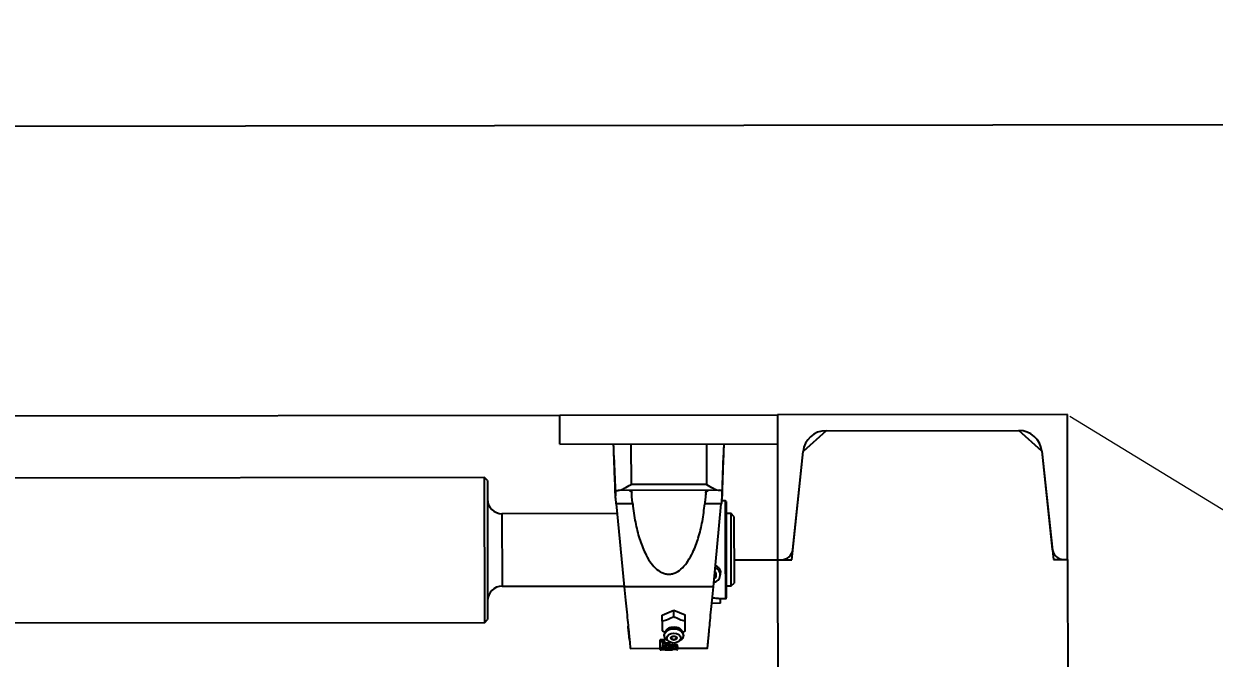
# Model space of a CAD drawing. Header units: feet. Extents: x -99009 to 3252343, y -11094690 to 9035152.
# Drawn here: x 2515869.7 to 2516280.2, y -1991123 to -1990904.2 of the extents above; entities that cross this region are included whole.
import ezdxf

# ---------------------------------------------------------------- set-up
doc = ezdxf.new("R2010")
doc.units = ezdxf.units.FT
doc.header["$PDSIZE"] = -1
for name, color, linetype in [('1', 1, 'Continuous'), ('JOB', 4, 'Continuous'), ('K-LINE', 7, 'Continuous')]:
    doc.layers.add(name, color=color, linetype=linetype)
doc.styles.get("Standard").update_dxf_attribs({"font": 'GOTHICB.TTF'})
doc.dimstyles.new('LGB VVP', dxfattribs={"dimtxt": 3, "dimasz": 3, "dimexe": 1, "dimexo": 1, "dimgap": 1, "dimtad": 1, "dimtoh": 1, "dimdec": 4, "dimzin": 12, "dimdsep": 46, "dimtxsty": 'Standard', "dimcen": 0, "dimclrd": 2, "dimclre": 1, "dimclrt": 3, "dimadec": 0, "dimazin": 3, "dimtfac": 1, "dimtdec": 4, "dimtofl": 0, "dimtmove": 0, "dimatfit": 3, "dimfxl": 1, "dimtolj": 1, "dimtzin": 0, "dimlwd": 13, "dimlwe": 13, "dimarcsym": 0})

# ---------------------------------------------------------------- blocks, each defined once
blk = doc.blocks.new('furnace')
at = {"layer": 'K-LINE', "color": 7, "linetype": 'Continuous', "lineweight": 25}
for p, q in [((120250.71, 49904.19), (120200.71, 49904.19)), ((120200.71, 49904.19), (120200.71, 49804.19)), ((120250.71, 49899.3), (120250.71, 49904.19)), ((120250.71, 49904.19), (120384.42, 49904.19)), ((120250.71, 49902.9), (120250.71, 49904.19)), ((120213.38, 49895.37), (120250.71, 49899.3)), ((120213.38, 49895.37), (120247.13, 49898.92)), ((120213.38, 49895.37), (120206.21, 49887.42)), ((120206.21, 49820.97), (120206.21, 49887.42)), ((120206.21, 49820.97), (120213.38, 49813.02)), ((120250.71, 49809.09), (120213.38, 49813.02)), ((120247.13, 49809.47), (120213.38, 49813.02)), ((120250.71, 49804.19), (120250.71, 49809.09)), ((120200.71, 49804.19), (120250.71, 49804.19)), ((120200.71, 49729.19), (120200.71, 49804.19)), ((120210.71, 49729.19), (120210.71, 49804.19)), ((120250.71, 49804.19), (120250.71, 49805.49)), ((120250.71, 49804.19), (120384.96, 49804.19)), ((120250.71, 49789.19), (120250.71, 49804.19)), ((120235.71, 49789.19), (120234.71, 49788.19)), ((120234.71, 49788.19), (120234.71, 49786.49)), ((120258.67, 49788.19), (120234.71, 49788.19)), ((120235.71, 49789.19), (120257.76, 49789.19)), ((120257.76, 49789.19), (120258.71, 49789.19)), ((120259.71, 49788.19), (120258.67, 49788.19)), ((120259.71, 49788.19), (120258.71, 49789.19)), ((120259.71, 49786.49), (120259.71, 49788.19)), ((120228.55, 49785.07), (120214.65, 49785.56)), ((120226.71, 49784.17), (120226.71, 49785.14)), ((120226.71, 49784.17), (120226.71, 49749.22)), ((120230.34, 49786.19), (120230.34, 49784.9)), ((120230.34, 49786.19), (120247.21, 49786.19)), ((120230.64, 49786.49), (120263.78, 49786.49)), ((120231.4, 49784.8), (120231.4, 49779.12)), ((120259.97, 49782.05), (120231.4, 49784.8)), ((120247.21, 49786.19), (120264.08, 49786.19)), ((120255.13, 49782.99), (120254.9, 49782.53)), ((120255.9, 49784.49), (120255.13, 49784.49)), ((120256.66, 49782.99), (120255.13, 49782.99)), ((120255.89, 49782.99), (120256.17, 49782.41)), ((120257, 49782.33), (120256.66, 49782.99)), ((120264.08, 49784.47), (120264.08, 49786.19)), ((120265.71, 49784.49), (120264.08, 49784.49)), ((120265.71, 49784.49), (120265.71, 49781.49)), ((120210.71, 49779.69), (120224.71, 49779.69)), ((120224.71, 49779.69), (120224.71, 49753.69)), ((120226.84, 49780.25), (120226.71, 49780.25)), ((120226.71, 49779.46), (120227.68, 49779.46)), ((120259.97, 49782.05), (120259.97, 49751.34)), ((120281.21, 49769.69), (120281.21, 49780)), ((120268.1, 49768.39), (120269.72, 49772.36)), ((120271.89, 49772.36), (120269.72, 49772.36)), ((120275.6, 49771.46), (120275.14, 49772.35)), ((120278.88, 49770.11), (120278.42, 49770.74)), ((120269.72, 49764.42), (120268.1, 49768.39)), ((120270.27, 49768.39), (120268.1, 49768.39)), ((120277.3, 49769.23), (120277.51, 49769.28)), ((120278.42, 49766.05), (120278.88, 49766.68)), ((120279.38, 49766.9), (120279.38, 49765.74)), ((120279.9, 49766.9), (120279.38, 49766.9)), ((120279.96, 49767.07), (120279.43, 49767.07)), ((120279.9, 49765.74), (120279.9, 49766.9)), ((120279.96, 49767.07), (120280.32, 49767.07)), ((120280.06, 49769.6), (120280.06, 49767.61)), ((120280.58, 49769.6), (120280.06, 49769.6)), ((120280.58, 49767.61), (120280.06, 49767.61)), ((120280.6, 49769.69), (120280.09, 49769.69)), ((120280.62, 49767.44), (120280.1, 49767.44)), ((120280.25, 49767.35), (120280.25, 49767.07)), ((120280.77, 49767.35), (120280.25, 49767.35)), ((120280.37, 49766.9), (120280.37, 49766.86)), ((120280.77, 49766.86), (120280.37, 49766.86)), ((120280.42, 49766.69), (120280.73, 49766.69)), ((120280.58, 49767.61), (120280.58, 49769.6)), ((120280.6, 49769.69), (120281.18, 49769.69)), ((120280.74, 49767.44), (120280.62, 49767.44)), ((120280.77, 49766.86), (120280.77, 49767.35)), ((120281.63, 49767.29), (120281.15, 49767.29)), ((120281.15, 49767.28), (120281.15, 49766.11)), ((120281.15, 49766.9), (120281.19, 49766.12)), ((120281.39, 49769.69), (120281.18, 49769.69)), ((120281.18, 49767.44), (120281.18, 49767.44)), ((120281.39, 49767.44), (120281.18, 49767.44)), ((120281.21, 49769.53), (120281.21, 49768.85)), ((120281.35, 49769.38), (120281.21, 49769.38)), ((120281.21, 49768.85), (120281.35, 49768.85)), ((120281.35, 49768.6), (120281.21, 49768.6)), ((120281.21, 49768.6), (120281.21, 49767.61)), ((120281.35, 49767.75), (120281.21, 49767.75)), ((120281.35, 49768.85), (120281.35, 49769.38)), ((120281.35, 49767.75), (120281.35, 49768.6)), ((120281.39, 49769.69), (120281.66, 49769.69)), ((120281.6, 49767.44), (120281.39, 49767.44)), ((120281.69, 49766.12), (120281.63, 49767.29)), ((120281.67, 49769.6), (120281.69, 49767.92)), ((120281.71, 49765.37), (120281.71, 49767.92)), ((120271.89, 49764.42), (120269.72, 49764.42)), ((120275.14, 49764.44), (120275.6, 49765.33)), ((120278.32, 49765.1), (120278.32, 49763.79)), ((120278.87, 49765.1), (120278.32, 49765.1)), ((120278.87, 49763.79), (120278.32, 49763.79)), ((120278.91, 49765.2), (120278.37, 49765.2)), ((120278.91, 49763.7), (120278.37, 49763.7)), ((120278.87, 49763.79), (120278.87, 49765.1)), ((120278.91, 49765.2), (120279.38, 49765.2)), ((120281.2, 49763.7), (120278.91, 49763.7)), ((120279.9, 49765.74), (120279.38, 49765.74)), ((120279.42, 49765.1), (120279.42, 49764.54)), ((120279.96, 49765.57), (120279.43, 49765.57)), ((120279.45, 49764.45), (120280.74, 49764.45)), ((120280.32, 49765.57), (120279.96, 49765.57)), ((120280.25, 49765.57), (120280.25, 49764.54)), ((120280.77, 49764.54), (120280.25, 49764.54)), ((120280.37, 49765.78), (120280.37, 49765.74)), ((120280.77, 49765.78), (120280.37, 49765.78)), ((120280.73, 49765.95), (120280.42, 49765.95)), ((120280.77, 49764.54), (120280.77, 49765.78)), ((120281.18, 49765.95), (120281.18, 49765.95)), ((120281.69, 49766.12), (120281.19, 49766.12)), ((120281.49, 49763.7), (120281.2, 49763.7)), ((120281.21, 49765.78), (120281.21, 49763.79)), ((120281.69, 49765.69), (120281.21, 49765.69)), ((120281.21, 49765.2), (120281.21, 49765.37)), ((120281.67, 49765.29), (120281.21, 49765.29)), ((120281.49, 49765.2), (120281.21, 49765.2)), ((120281.45, 49764.89), (120281.21, 49764.89)), ((120281.45, 49764), (120281.21, 49764)), ((120281.21, 49753.39), (120281.21, 49763.7)), ((120281.45, 49764), (120281.45, 49764.89)), ((120281.49, 49765.2), (120281.66, 49765.2)), ((120281.66, 49763.7), (120281.49, 49763.7)), ((120281.67, 49765.29), (120281.69, 49765.69)), ((120281.69, 49765.37), (120281.68, 49763.86)), ((120227.68, 49753.93), (120226.71, 49753.93)), ((120231.4, 49754.27), (120231.4, 49748.59)), ((120210.71, 49753.69), (120224.71, 49753.69)), ((120226.84, 49753.14), (120226.71, 49753.14)), ((120231.4, 49748.59), (120259.97, 49751.34)), ((120259.71, 49709.19), (120259.71, 49751.32)), ((120214.65, 49747.83), (120228.55, 49748.32)), ((120226.71, 49748.25), (120226.71, 49749.22)), ((120234.71, 49748.91), (120234.71, 49709.19)), ((120200.71, 48829.19), (120200.71, 49729.19)), ((120210.71, 49729.19), (120200.71, 49729.19)), ((120234.71, 49709.19), (120258.67, 49709.19)), ((120258.67, 49709.19), (120259.71, 49709.19)), ((120223.21, 49704.19), (120222.21, 49703.19)), ((120222.21, 49703.19), (120222.21, 48855.19)), ((120270.13, 49703.19), (120222.21, 49703.19)), ((120223.21, 49704.19), (120269.22, 49704.19)), ((120269.22, 49704.19), (120271.21, 49704.19)), ((120272.21, 49703.19), (120270.13, 49703.19)), ((120272.21, 49703.19), (120271.21, 49704.19)), ((120272.21, 48855.19), (120272.21, 49703.19))]:
    blk.add_line(p, q, dxfattribs=at)
at = {"layer": 'K-LINE', "color": 7, "linetype": 'Continuous', "lineweight": 25, "flags": 128}
for points in [[(120278.42, 49766.05), (120278.07, 49765.65), (120277.37, 49765.21), (120276.61, 49765.12), (120275.86, 49765.39), (120275.23, 49765.98), (120274.76, 49766.83), (120274.51, 49767.85), (120274.51, 49768.94), (120274.76, 49769.96), (120275.23, 49770.81), (120275.86, 49771.4), (120276.61, 49771.67), (120277.37, 49771.58), (120278.07, 49771.14), (120278.42, 49770.74)], [(120279.39, 49768.39), (120279.26, 49767.48), (120278.89, 49766.7), (120278.34, 49766.18), (120277.69, 49765.99), (120277.04, 49766.18), (120276.49, 49766.7), (120276.12, 49767.48), (120275.99, 49768.39), (120276.12, 49769.31), (120276.49, 49770.09), (120277.04, 49770.61), (120277.69, 49770.79), (120278.34, 49770.61), (120278.89, 49770.09), (120279.26, 49769.31), (120279.39, 49768.39)], [(120276.98, 49768.39), (120277.04, 49768.78), (120277.19, 49769.1), (120277.42, 49769.32), (120277.69, 49769.39), (120277.96, 49769.32), (120278.19, 49769.1), (120278.34, 49768.78), (120278.4, 49768.39), (120278.34, 49768.01), (120278.19, 49767.69), (120277.96, 49767.47), (120277.69, 49767.39), (120277.42, 49767.47), (120277.19, 49767.69), (120277.04, 49768.01), (120276.98, 49768.39)]]:
    blk.add_lwpolyline(points, dxfattribs=at)
at = {"layer": 'K-LINE', "color": 7, "linetype": 'Continuous', "lineweight": 25}
for centre, radius, start, end in [((120246.71, 49902.9), 4, 276, 0), ((120214.21, 49887.42), 8, 96, 180), ((120214.21, 49820.97), 8, 180, 264), ((120246.71, 49805.49), 4, 0, 84), ((120230.64, 49786.19), 0.3, 90, 180), ((120255.91, 49781.87), 2.58, 7.6335, 161.8174), ((120263.78, 49786.19), 0.3, 0, 90), ((120273.92, 49769.88), 3.2, 129.0774, 129.3857), ((120273.11, 49769.88), 3.2, 50.6143, 50.9226), ((120276.75, 49768.39), 6.47, 179.9036, 180.0964), ((120277.51, 49768.05), 0.532, 247.0168, 330.8635), ((120277.46, 49768.69), 0.595, 31.3824, 85.3272), ((120277.3, 49768.51), 0.929, 352.9379, 70.9582), ((120277.3, 49768.28), 0.929, 289.0418, 7.0621), ((120277.05, 49768.39), 1.1, 326.6858, 33.3142), ((120273.92, 49766.91), 3.2, 230.6143, 230.9226), ((120273.11, 49766.91), 3.2, 309.0774, 309.3857), ((120229.71, 49709.19), 5, 270, 0), ((120264.71, 49709.19), 5, 180, 270)]:
    blk.add_arc(centre, radius, start, end, dxfattribs=at)
for points, knots in [([(120210.71, 49785.69), (120210.71, 49785.69), (120210.72, 49785.69), (120210.77, 49785.69), (120210.89, 49785.69), (120211.47, 49785.67), (120212.62, 49785.63), (120214.73, 49785.55), (120217.89, 49785.44), (120222.05, 49785.3), (120225.15, 49785.19), (120226.71, 49785.14)], [0, 0, 0, 0, 0.004493, 0.00878, 0.017736, 0.037073, 0.12854, 0.234637, 0.43079, 0.712403, 1, 1, 1, 1]), ([(120224.71, 49779.69), (120225.18, 49780.5), (120225.87, 49781.71), (120226.57, 49783.22), (120226.67, 49783.86), (120226.71, 49784.17)], [0, 0, 0, 0, 0.508911, 0.762485, 1, 1, 1, 1]), ([(120226.71, 49785.14), (120226.8, 49785.13), (120226.97, 49785.13), (120228.02, 49785.09), (120228.55, 49785.07)], [0, 0, 0, 0, 0.499999, 1, 1, 1, 1]), ([(120228.55, 49785.07), (120228.97, 49785.03), (120229.8, 49784.95), (120230.86, 49784.85), (120231.4, 49784.8)], [0, 0, 0, 0, 0.499639, 1, 1, 1, 1]), ([(120252.66, 49782.75), (120252.75, 49782.95), (120252.98, 49783.47), (120253.55, 49783.97), (120254.17, 49784.32), (120254.67, 49784.49), (120255, 49784.47), (120255.13, 49784.47)], [0, 0, 0, 0, 0.197456, 0.499371, 0.667705, 0.872372, 1, 1, 1, 1]), ([(120263.81, 49781.49), (120263.82, 49781.83), (120263.83, 49782.49), (120263.92, 49783.38), (120264, 49783.97), (120264.05, 49784.32), (120264.08, 49784.49), (120264.08, 49784.47), (120264.08, 49784.47)], [0, 0, 0, 0, 0.210395, 0.420799, 0.638703, 0.760195, 0.907912, 1, 1, 1, 1]), ([(120227.68, 49779.46), (120227.49, 49779.49), (120227.2, 49779.52), (120226.96, 49779.85), (120226.88, 49780.12), (120226.84, 49780.25)], [0, 0, 0, 0, 0.481323, 0.734172, 1, 1, 1, 1]), ([(120227.68, 49779.46), (120228.16, 49779.44), (120229.12, 49779.39), (120230.64, 49779.21), (120231.4, 49779.12)], [0, 0, 0, 0, 0.499119, 1, 1, 1, 1]), ([(120255.64, 49766.69), (120255.61, 49767.11), (120255.55, 49767.96), (120254.91, 49769.64), (120253.45, 49771.55), (120251.02, 49773.45), (120247.58, 49775.34), (120242.98, 49777.04), (120237.38, 49778.4), (120233.41, 49778.88), (120231.4, 49779.12)], [0, 0, 0, 0, 0.040311, 0.082472, 0.175061, 0.277569, 0.396357, 0.58024, 0.78695, 1, 1, 1, 1]), ([(120281.2, 49780), (120281.2, 49780), (120281.33, 49779.99), (120280.89, 49780.03), (120279.85, 49780.13), (120278.04, 49780.31), (120275.59, 49780.54), (120272.52, 49780.84), (120268.84, 49781.19), (120264.66, 49781.59), (120261.54, 49781.9), (120259.97, 49782.05)], [0, 0, 0, 0, 0.004001, 0.127839, 0.250541, 0.372824, 0.495404, 0.618989, 0.744286, 0.871835, 1, 1, 1, 1]), ([(120271.89, 49772.35), (120271.72, 49771.7), (120271.38, 49770.38), (120270.64, 49769.06), (120270.28, 49768.41)], [0, 0, 0, 0, 0.499999, 1, 1, 1, 1]), ([(120271.89, 49772.35), (120271.89, 49772.36), (120271.89, 49772.36), (120271.89, 49772.36), (120271.89, 49772.36), (120271.89, 49772.36)], [0, 0, 0, 0, 0.497341, 0.755043, 1, 1, 1, 1]), ([(120271.89, 49772.36), (120271.89, 49772.36), (120271.89, 49772.36), (120271.9, 49772.36), (120271.9, 49772.36), (120271.9, 49772.36)], [0, 0, 0, 0, 0.243869, 0.500912, 1, 1, 1, 1]), ([(120275.13, 49772.36), (120274.69, 49772.36), (120273.81, 49772.36), (120272.54, 49772.36), (120271.9, 49772.36)], [0, 0, 0, 0, 0.500907, 1, 1, 1, 1]), ([(120273.83, 49768.39), (120273.87, 49768.79), (120273.93, 49769.59), (120274.36, 49770.53), (120274.76, 49770.86), (120274.92, 49770.99)], [0, 0, 0, 0, 0.3774719, 0.7549439, 1, 1, 1, 1]), ([(120274.43, 49768.39), (120274.46, 49768.83), (120274.53, 49769.69), (120275.07, 49770.79), (120275.84, 49771.53), (120276.76, 49771.77), (120277.61, 49771.58), (120278.03, 49771.12), (120278.2, 49770.92)], [0, 0, 0, 0, 0.174631, 0.349263, 0.523894, 0.698525, 0.873157, 1, 1, 1, 1]), ([(120276.9, 49771.69), (120276.71, 49771.69), (120276.33, 49771.7), (120275.77, 49771.56), (120275.26, 49771.32), (120274.96, 49771.08), (120274.81, 49770.96)], [0, 0, 0, 0, 0.255009, 0.507528, 0.75622, 1, 1, 1, 1]), ([(120275.13, 49772.36), (120275.13, 49772.36), (120275.13, 49772.36), (120275.14, 49772.36), (120275.14, 49772.36), (120275.14, 49772.35)], [0, 0, 0, 0, 0.2436, 0.5001, 1, 1, 1, 1]), ([(120231.4, 49754.27), (120233.51, 49754.53), (120237.57, 49755.02), (120243.24, 49756.43), (120247.76, 49758.13), (120251.15, 49760.02), (120253.53, 49761.93), (120254.95, 49763.83), (120255.56, 49765.47), (120255.61, 49766.3), (120255.64, 49766.69)], [0, 0, 0, 0, 0.224061, 0.429487, 0.61047, 0.727037, 0.829715, 0.919968, 0.961173, 1, 1, 1, 1]), ([(120270.27, 49768.39), (120270.27, 49768.4), (120270.27, 49768.4), (120270.27, 49768.4), (120270.28, 49768.4), (120270.28, 49768.41)], [0, 0, 0, 0, 0.2435995, 0.5000998, 1, 1, 1, 1]), ([(120270.28, 49768.38), (120270.28, 49768.39), (120270.27, 49768.39), (120270.27, 49768.39), (120270.27, 49768.39), (120270.27, 49768.39)], [0, 0, 0, 0, 0.497341, 0.755043, 1, 1, 1, 1]), ([(120270.28, 49768.38), (120270.64, 49767.73), (120271.38, 49766.41), (120271.72, 49765.09), (120271.89, 49764.44)], [0, 0, 0, 0, 0.500001, 1, 1, 1, 1]), ([(120274.93, 49765.79), (120274.77, 49765.92), (120274.36, 49766.25), (120273.93, 49767.2), (120273.87, 49768), (120273.83, 49768.39)], [0, 0, 0, 0, 0.2500237, 0.6250119, 1, 1, 1, 1]), ([(120277.8, 49765.48), (120277.75, 49765.43), (120277.45, 49765.14), (120276.75, 49765.03), (120275.85, 49765.26), (120275.07, 49766), (120274.53, 49767.1), (120274.46, 49767.96), (120274.43, 49768.39)], [0, 0, 0, 0, 0.036357, 0.229086, 0.421814, 0.614543, 0.807271, 1, 1, 1, 1]), ([(120279.43, 49767.07), (120279.43, 49767.07), (120279.41, 49767.06), (120279.39, 49767.03), (120279.38, 49766.98), (120279.38, 49766.94), (120279.38, 49766.92), (120279.38, 49766.9)], [0, 0, 0, 0, 0.252586, 0.499148, 0.745139, 0.87099, 1, 1, 1, 1]), ([(120279.9, 49766.9), (120279.9, 49766.92), (120279.9, 49766.94), (120279.91, 49766.98), (120279.92, 49767.03), (120279.94, 49767.06), (120279.95, 49767.07), (120279.96, 49767.07)], [0, 0, 0, 0, 0.128855, 0.254523, 0.500191, 0.746735, 1, 1, 1, 1]), ([(120280.09, 49769.69), (120280.08, 49769.69), (120280.08, 49769.69), (120280.07, 49769.67), (120280.06, 49769.64), (120280.06, 49769.62), (120280.06, 49769.6), (120280.06, 49769.6)], [0, 0, 0, 0, 0.253315, 0.499074, 0.744562, 0.870558, 1, 1, 1, 1]), ([(120280.06, 49767.61), (120280.06, 49767.6), (120280.06, 49767.58), (120280.06, 49767.53), (120280.07, 49767.49), (120280.09, 49767.45), (120280.1, 49767.45), (120280.1, 49767.44)], [0, 0, 0, 0, 0.129218, 0.255002, 0.50021, 0.746044, 1, 1, 1, 1]), ([(120280.25, 49767.35), (120280.25, 49767.36), (120280.25, 49767.38), (120280.25, 49767.41), (120280.24, 49767.43), (120280.24, 49767.44), (120280.23, 49767.44), (120280.23, 49767.44)], [0, 0, 0, 0, 0.195166, 0.401363, 0.639282, 0.774397, 1, 1, 1, 1]), ([(120280.32, 49767.07), (120280.33, 49767.07), (120280.34, 49767.06), (120280.36, 49767.03), (120280.37, 49766.98), (120280.37, 49766.94), (120280.37, 49766.92), (120280.37, 49766.9)], [0, 0, 0, 0, 0.25322, 0.499088, 0.744615, 0.87059, 1, 1, 1, 1]), ([(120280.42, 49766.69), (120280.42, 49766.69), (120280.41, 49766.7), (120280.4, 49766.7), (120280.39, 49766.72), (120280.38, 49766.76), (120280.37, 49766.81), (120280.37, 49766.84), (120280.37, 49766.86)], [0, 0, 0, 0, 0.057632, 0.239218, 0.377926, 0.595886, 0.798866, 1, 1, 1, 1]), ([(120280.58, 49769.6), (120280.58, 49769.6), (120280.58, 49769.62), (120280.58, 49769.64), (120280.58, 49769.67), (120280.59, 49769.69), (120280.6, 49769.69), (120280.6, 49769.69)], [0, 0, 0, 0, 0.129251, 0.255044, 0.500211, 0.74599, 1, 1, 1, 1]), ([(120280.62, 49767.44), (120280.62, 49767.45), (120280.6, 49767.45), (120280.59, 49767.49), (120280.58, 49767.53), (120280.58, 49767.58), (120280.58, 49767.6), (120280.58, 49767.61)], [0, 0, 0, 0, 0.25333, 0.499071, 0.744556, 0.870555, 1, 1, 1, 1]), ([(120280.77, 49766.86), (120280.77, 49766.84), (120280.76, 49766.8), (120280.76, 49766.75), (120280.75, 49766.72), (120280.74, 49766.71), (120280.74, 49766.7), (120280.73, 49766.7), (120280.73, 49766.69), (120280.73, 49766.69), (120280.73, 49766.69)], [0, 0, 0, 0, 0.2111069, 0.4224134, 0.6423672, 0.7671875, 0.8554604, 0.9103292, 0.9404401, 1, 1, 1, 1]), ([(120280.74, 49767.44), (120280.74, 49767.44), (120280.75, 49767.44), (120280.75, 49767.44), (120280.76, 49767.43), (120280.76, 49767.41), (120280.77, 49767.38), (120280.77, 49767.36), (120280.77, 49767.35)], [0, 0, 0, 0, 0.057179, 0.237955, 0.376223, 0.594509, 0.798226, 1, 1, 1, 1]), ([(120281.15, 49767.28), (120281.15, 49767.3), (120281.15, 49767.33), (120281.15, 49767.38), (120281.16, 49767.42), (120281.16, 49767.43), (120281.17, 49767.44), (120281.17, 49767.44), (120281.17, 49767.44), (120281.18, 49767.44)], [0, 0, 0, 0, 0.211544, 0.423176, 0.643574, 0.766623, 0.854605, 0.910402, 1, 1, 1, 1]), ([(120281.18, 49769.69), (120281.19, 49769.69), (120281.2, 49769.68), (120281.2, 49769.65), (120281.21, 49769.6), (120281.21, 49769.56), (120281.21, 49769.54), (120281.21, 49769.53)], [0, 0, 0, 0, 0.253992, 0.499014, 0.744036, 0.870161, 1, 1, 1, 1]), ([(120281.21, 49767.61), (120281.21, 49767.6), (120281.21, 49767.58), (120281.21, 49767.53), (120281.2, 49767.49), (120281.2, 49767.45), (120281.19, 49767.45), (120281.18, 49767.44)], [0, 0, 0, 0, 0.129607, 0.255509, 0.500235, 0.745333, 1, 1, 1, 1]), ([(120281.35, 49769.38), (120281.35, 49769.41), (120281.35, 49769.45), (120281.35, 49769.52), (120281.36, 49769.61), (120281.37, 49769.68), (120281.39, 49769.69), (120281.39, 49769.69)], [0, 0, 0, 0, 0.129623, 0.255537, 0.500245, 0.745276, 1, 1, 1, 1]), ([(120281.39, 49767.44), (120281.39, 49767.45), (120281.37, 49767.46), (120281.36, 49767.53), (120281.35, 49767.61), (120281.35, 49767.69), (120281.35, 49767.73), (120281.35, 49767.75)], [0, 0, 0, 0, 0.254025, 0.499006, 0.744037, 0.870169, 1, 1, 1, 1]), ([(120281.6, 49767.44), (120281.6, 49767.44), (120281.61, 49767.44), (120281.62, 49767.4), (120281.62, 49767.32), (120281.63, 49767.29)], [0, 0, 0, 0, 0.1501742, 0.605569, 1, 1, 1, 1]), ([(120281.66, 49769.69), (120281.66, 49769.69), (120281.67, 49769.68), (120281.67, 49769.63), (120281.67, 49769.6)], [0, 0, 0, 0, 0.499419, 1, 1, 1, 1]), ([(120281.69, 49769.38), (120281.69, 49769.41), (120281.69, 49769.45), (120281.69, 49769.52), (120281.69, 49769.61), (120281.68, 49769.66), (120281.68, 49769.69), (120281.68, 49769.69), (120281.68, 49769.69)], [0, 0, 0, 0, 0.129623, 0.25543, 0.499618, 0.744003, 0.870051, 1, 1, 1, 1]), ([(120271.89, 49764.42), (120271.89, 49764.43), (120271.89, 49764.43), (120271.89, 49764.43), (120271.89, 49764.43), (120271.89, 49764.44)], [0, 0, 0, 0, 0.2436, 0.5001, 1, 1, 1, 1]), ([(120271.9, 49764.42), (120272.54, 49764.42), (120273.81, 49764.42), (120274.69, 49764.42), (120275.13, 49764.42)], [0, 0, 0, 0, 0.500907, 1, 1, 1, 1]), ([(120274.81, 49765.83), (120274.96, 49765.71), (120275.26, 49765.47), (120275.77, 49765.23), (120276.33, 49765.09), (120276.71, 49765.1), (120276.9, 49765.1)], [0, 0, 0, 0, 0.24378, 0.492472, 0.744991, 1, 1, 1, 1]), ([(120275.13, 49764.42), (120275.13, 49764.42), (120275.13, 49764.42), (120275.13, 49764.42), (120275.13, 49764.42), (120275.13, 49764.42)], [0, 0, 0, 0, 0.244501, 0.50064, 1, 1, 1, 1]), ([(120278.37, 49765.2), (120278.36, 49765.19), (120278.35, 49765.19), (120278.34, 49765.17), (120278.33, 49765.16), (120278.33, 49765.14), (120278.32, 49765.12), (120278.32, 49765.11), (120278.32, 49765.1)], [0, 0, 0, 0, 0.251087, 0.498649, 0.622334, 0.746408, 0.871854, 1, 1, 1, 1]), ([(120278.32, 49763.79), (120278.32, 49763.79), (120278.32, 49763.77), (120278.33, 49763.75), (120278.33, 49763.74), (120278.34, 49763.72), (120278.35, 49763.7), (120278.36, 49763.7), (120278.37, 49763.7)], [0, 0, 0, 0, 0.127995, 0.253285, 0.377219, 0.500805, 0.7484, 1, 1, 1, 1]), ([(120278.87, 49765.1), (120278.87, 49765.11), (120278.87, 49765.12), (120278.87, 49765.14), (120278.88, 49765.16), (120278.88, 49765.17), (120278.89, 49765.19), (120278.9, 49765.19), (120278.91, 49765.2)], [0, 0, 0, 0, 0.128057, 0.253365, 0.377274, 0.500804, 0.748284, 1, 1, 1, 1]), ([(120278.91, 49763.7), (120278.9, 49763.7), (120278.89, 49763.7), (120278.88, 49763.72), (120278.88, 49763.74), (120278.87, 49763.75), (120278.87, 49763.77), (120278.87, 49763.79), (120278.87, 49763.79)], [0, 0, 0, 0, 0.251194, 0.49864, 0.622269, 0.74632, 0.871789, 1, 1, 1, 1]), ([(120279.38, 49765.74), (120279.38, 49765.73), (120279.38, 49765.7), (120279.38, 49765.66), (120279.39, 49765.62), (120279.41, 49765.58), (120279.43, 49765.57), (120279.43, 49765.57)], [0, 0, 0, 0, 0.128821, 0.25448, 0.50019, 0.746798, 1, 1, 1, 1]), ([(120279.38, 49765.2), (120279.39, 49765.19), (120279.4, 49765.19), (120279.41, 49765.17), (120279.41, 49765.16), (120279.42, 49765.14), (120279.42, 49765.12), (120279.42, 49765.11), (120279.42, 49765.1)], [0, 0, 0, 0, 0.251896, 0.498576, 0.621832, 0.74573, 0.871344, 1, 1, 1, 1]), ([(120279.45, 49764.45), (120279.45, 49764.45), (120279.45, 49764.45), (120279.44, 49764.45), (120279.43, 49764.46), (120279.42, 49764.48), (120279.42, 49764.51), (120279.42, 49764.53), (120279.42, 49764.54)], [0, 0, 0, 0, 0.044597, 0.250346, 0.386799, 0.607539, 0.807727, 1, 1, 1, 1]), ([(120279.96, 49765.57), (120279.95, 49765.57), (120279.94, 49765.58), (120279.92, 49765.62), (120279.91, 49765.66), (120279.9, 49765.7), (120279.9, 49765.73), (120279.9, 49765.74)], [0, 0, 0, 0, 0.252645, 0.499142, 0.745092, 0.870955, 1, 1, 1, 1]), ([(120280.37, 49765.74), (120280.37, 49765.73), (120280.37, 49765.7), (120280.37, 49765.66), (120280.36, 49765.62), (120280.34, 49765.58), (120280.33, 49765.57), (120280.32, 49765.57)], [0, 0, 0, 0, 0.129196, 0.254963, 0.500201, 0.746132, 1, 1, 1, 1]), ([(120280.37, 49765.78), (120280.37, 49765.8), (120280.37, 49765.84), (120280.38, 49765.89), (120280.39, 49765.92), (120280.4, 49765.93), (120280.41, 49765.94), (120280.41, 49765.94), (120280.42, 49765.95), (120280.42, 49765.95), (120280.42, 49765.95)], [0, 0, 0, 0, 0.21083, 0.421977, 0.641596, 0.767991, 0.856266, 0.910074, 0.94032, 1, 1, 1, 1]), ([(120280.73, 49765.95), (120280.73, 49765.95), (120280.73, 49765.94), (120280.74, 49765.94), (120280.75, 49765.92), (120280.76, 49765.88), (120280.76, 49765.83), (120280.77, 49765.8), (120280.77, 49765.78)], [0, 0, 0, 0, 0.057207, 0.238023, 0.376303, 0.594555, 0.798242, 1, 1, 1, 1]), ([(120280.77, 49764.54), (120280.77, 49764.53), (120280.77, 49764.51), (120280.76, 49764.48), (120280.76, 49764.47), (120280.75, 49764.45), (120280.75, 49764.45), (120280.75, 49764.45), (120280.75, 49764.45), (120280.74, 49764.45), (120280.74, 49764.45)], [0, 0, 0, 0, 0.18769, 0.385471, 0.614567, 0.747765, 0.839734, 0.889371, 0.929425, 1, 1, 1, 1]), ([(120281.18, 49765.95), (120281.17, 49765.95), (120281.17, 49765.95), (120281.17, 49765.95), (120281.16, 49765.97), (120281.15, 49766.01), (120281.15, 49766.06), (120281.15, 49766.09), (120281.15, 49766.11)], [0, 0, 0, 0, 0.064404, 0.239311, 0.37704, 0.593693, 0.797347, 1, 1, 1, 1]), ([(120281.18, 49765.95), (120281.19, 49765.94), (120281.2, 49765.94), (120281.2, 49765.9), (120281.21, 49765.85), (120281.21, 49765.81), (120281.21, 49765.79), (120281.21, 49765.78)], [0, 0, 0, 0, 0.253992, 0.499014, 0.744036, 0.870161, 1, 1, 1, 1]), ([(120281.19, 49765.96), (120281.19, 49765.98), (120281.19, 49766.02), (120281.19, 49766.07), (120281.19, 49766.11), (120281.19, 49766.12)], [0, 0, 0, 0, 0.340413, 0.665132, 1, 1, 1, 1]), ([(120281.21, 49763.79), (120281.21, 49763.79), (120281.21, 49763.77), (120281.21, 49763.75), (120281.21, 49763.72), (120281.2, 49763.7), (120281.2, 49763.7), (120281.2, 49763.7)], [0, 0, 0, 0, 0.129599, 0.2555, 0.500236, 0.745344, 1, 1, 1, 1]), ([(120281.45, 49764.89), (120281.45, 49764.91), (120281.45, 49764.95), (120281.45, 49765.03), (120281.46, 49765.11), (120281.47, 49765.18), (120281.48, 49765.19), (120281.49, 49765.2)], [0, 0, 0, 0, 0.129677, 0.255607, 0.50025, 0.745178, 1, 1, 1, 1]), ([(120281.49, 49763.7), (120281.48, 49763.7), (120281.47, 49763.71), (120281.46, 49763.78), (120281.45, 49763.87), (120281.45, 49763.94), (120281.45, 49763.98), (120281.45, 49764)], [0, 0, 0, 0, 0.254118, 0.498998, 0.743968, 0.870117, 1, 1, 1, 1]), ([(120281.67, 49765.29), (120281.67, 49765.27), (120281.67, 49765.23), (120281.67, 49765.21), (120281.66, 49765.2), (120281.66, 49765.2), (120281.66, 49765.2), (120281.66, 49765.2)], [0, 0, 0, 0, 0.383683, 0.614695, 0.750096, 0.842343, 1, 1, 1, 1]), ([(120281.68, 49763.86), (120281.68, 49763.81), (120281.67, 49763.72), (120281.66, 49763.7), (120281.66, 49763.7)], [0, 0, 0, 0, 0.499404, 1, 1, 1, 1]), ([(120281.68, 49763.7), (120281.68, 49763.7), (120281.68, 49763.71), (120281.69, 49763.78), (120281.69, 49763.87), (120281.69, 49763.94), (120281.69, 49763.98), (120281.69, 49764)], [0, 0, 0, 0, 0.25441, 0.49898, 0.743731, 0.869931, 1, 1, 1, 1]), ([(120281.69, 49766.12), (120281.69, 49766.09), (120281.69, 49766.03), (120281.69, 49765.9), (120281.69, 49765.8), (120281.69, 49765.73), (120281.69, 49765.7), (120281.69, 49765.69)], [0, 0, 0, 0, 0.2539306, 0.4991295, 0.7444071, 0.8702373, 1, 1, 1, 1]), ([(120226.84, 49753.14), (120226.88, 49753.28), (120226.96, 49753.55), (120227.21, 49753.87), (120227.49, 49753.91), (120227.68, 49753.93)], [0, 0, 0, 0, 0.284427, 0.540724, 1, 1, 1, 1]), ([(120231.4, 49754.27), (120230.64, 49754.18), (120229.12, 49753.99), (120228.16, 49753.95), (120227.68, 49753.93)], [0, 0, 0, 0, 0.500297, 1, 1, 1, 1]), ([(120226.71, 49749.22), (120226.66, 49749.56), (120226.56, 49750.22), (120225.84, 49751.73), (120225.16, 49752.91), (120224.71, 49753.69)], [0, 0, 0, 0, 0.254264, 0.507234, 1, 1, 1, 1]), ([(120259.97, 49751.34), (120261.53, 49751.49), (120264.61, 49751.79), (120268.76, 49752.19), (120272.42, 49752.54), (120275.52, 49752.84), (120278.03, 49753.08), (120279.86, 49753.26), (120281.01, 49753.37), (120281.14, 49753.38), (120281.2, 49753.39)], [0, 0, 0, 0, 0.127148, 0.252574, 0.376978, 0.501068, 0.625556, 0.751159, 0.878307, 1, 1, 1, 1]), ([(120278.08, 49753.09), (120278.09, 49753.09), (120278.28, 49753.11), (120277.57, 49753.04), (120276.15, 49752.9), (120274.35, 49752.73), (120273.57, 49752.65)], [0, 0, 0, 0, 0.007526, 0.364125, 0.722452, 1, 1, 1, 1]), ([(120226.71, 49748.25), (120223.65, 49748.15), (120219.25, 49747.99), (120214.32, 49747.82), (120212.22, 49747.75), (120211.34, 49747.72), (120210.94, 49747.7), (120210.79, 49747.7), (120210.72, 49747.7), (120210.72, 49747.69), (120210.71, 49747.69)], [0, 0, 0, 0, 0.562406, 0.809642, 0.909195, 0.956001, 0.979063, 0.989543, 0.9946, 1, 1, 1, 1]), ([(120228.55, 49748.32), (120228.02, 49748.3), (120226.97, 49748.26), (120226.8, 49748.26), (120226.71, 49748.25)], [0, 0, 0, 0, 0.500001, 1, 1, 1, 1]), ([(120231.4, 49748.59), (120230.86, 49748.54), (120229.8, 49748.44), (120228.97, 49748.36), (120228.55, 49748.32)], [0, 0, 0, 0, 0.5003612, 1, 1, 1, 1])]:
    blk.add_open_spline(points, degree=3, knots=knots, dxfattribs=at)
blk.add_open_spline([(120273.83, 49768.39), (120273.9, 49768.39), (120274.03, 49768.39), (120274.3, 49768.39), (120274.43, 49768.39)], degree=3, dxfattribs=at)
blk = doc.blocks.new('*D2636')
at = {"layer": 'Defpoints', "color": 0}
for p in [(2519964.67, -1984929.51), (2516229.56, -1991038.95), (2517357.16, -1991728.33)]:
    blk.add_point(p, dxfattribs=at)
at = {"layer": 'K-LINE', "color": 1, "lineweight": 13}
for p, q in [((2519965.52, -1984930.03), (2521093.12, -1985619.41)), ((2516230.41, -1991039.48), (2517358.02, -1991728.85))]:
    blk.add_line(p, q, dxfattribs=at)
at = {"layer": 'K-LINE', "color": 2, "lineweight": 13}
blk.add_line((2521040.11, -1985704.2), (2517409.32, -1991643.01), dxfattribs=at)
at = {"layer": 'K-LINE', "color": 2}
for points in [[(2521054.33, -1985712.9), (2521025.89, -1985695.51), (2521092.27, -1985618.89)], [(2517395.1, -1991634.32), (2517423.54, -1991651.71), (2517357.16, -1991728.33)]]:
    blk.add_solid(points, dxfattribs=at)
at = {"layer": 'K-LINE', "color": 3, "insert": (2519402.59, -1988078.78), "char_height": 300, "attachment_point": 5, "rotation": 58.5598}
blk.add_mtext('\\A1;7161', dxfattribs=at)

msp = doc.modelspace()

# ---------------------------------------------------------------- linework, layer by layer
at = {"layer": '1'}
msp.add_arc((2520410.24778, -1978395.99612), 100000, 84.1346387202, 194.3871675539, dxfattribs=at)
at = {"layer": 'JOB'}
msp.add_line((2514320.42106, -1990941.17048), (2520250.65207, -1990934.43749), dxfattribs=at)

# ---------------------------------------------------------------- block references
at = {"layer": 'JOB', "rotation": 270.0650517140735}
msp.add_blockref('furnace', (2466188.9242, -1870894.97808), dxfattribs=at)

# ---------------------------------------------------------------- dimensions: what is measured, and where the dimension line sits
at = {"layer": 'K-LINE'}
dim = msp.add_linear_dim(base=(2517357.16324, -1991728.33267), p1=(2519964.66542, -1984929.50645), p2=(2516229.55853, -1991038.95376), angle=238.5598126, dimstyle='LGB VVP', override={"dimtxt": 300, "dimasz": 100, "dimdec": 0}, dxfattribs=at)
dim.commit()
dim.dimension.update_dxf_attribs({"geometry": '*D2636', "text_midpoint": (2519537.82847, -1988161.45769), "dimtype": 161})

doc.saveas('drawing.dxf')
